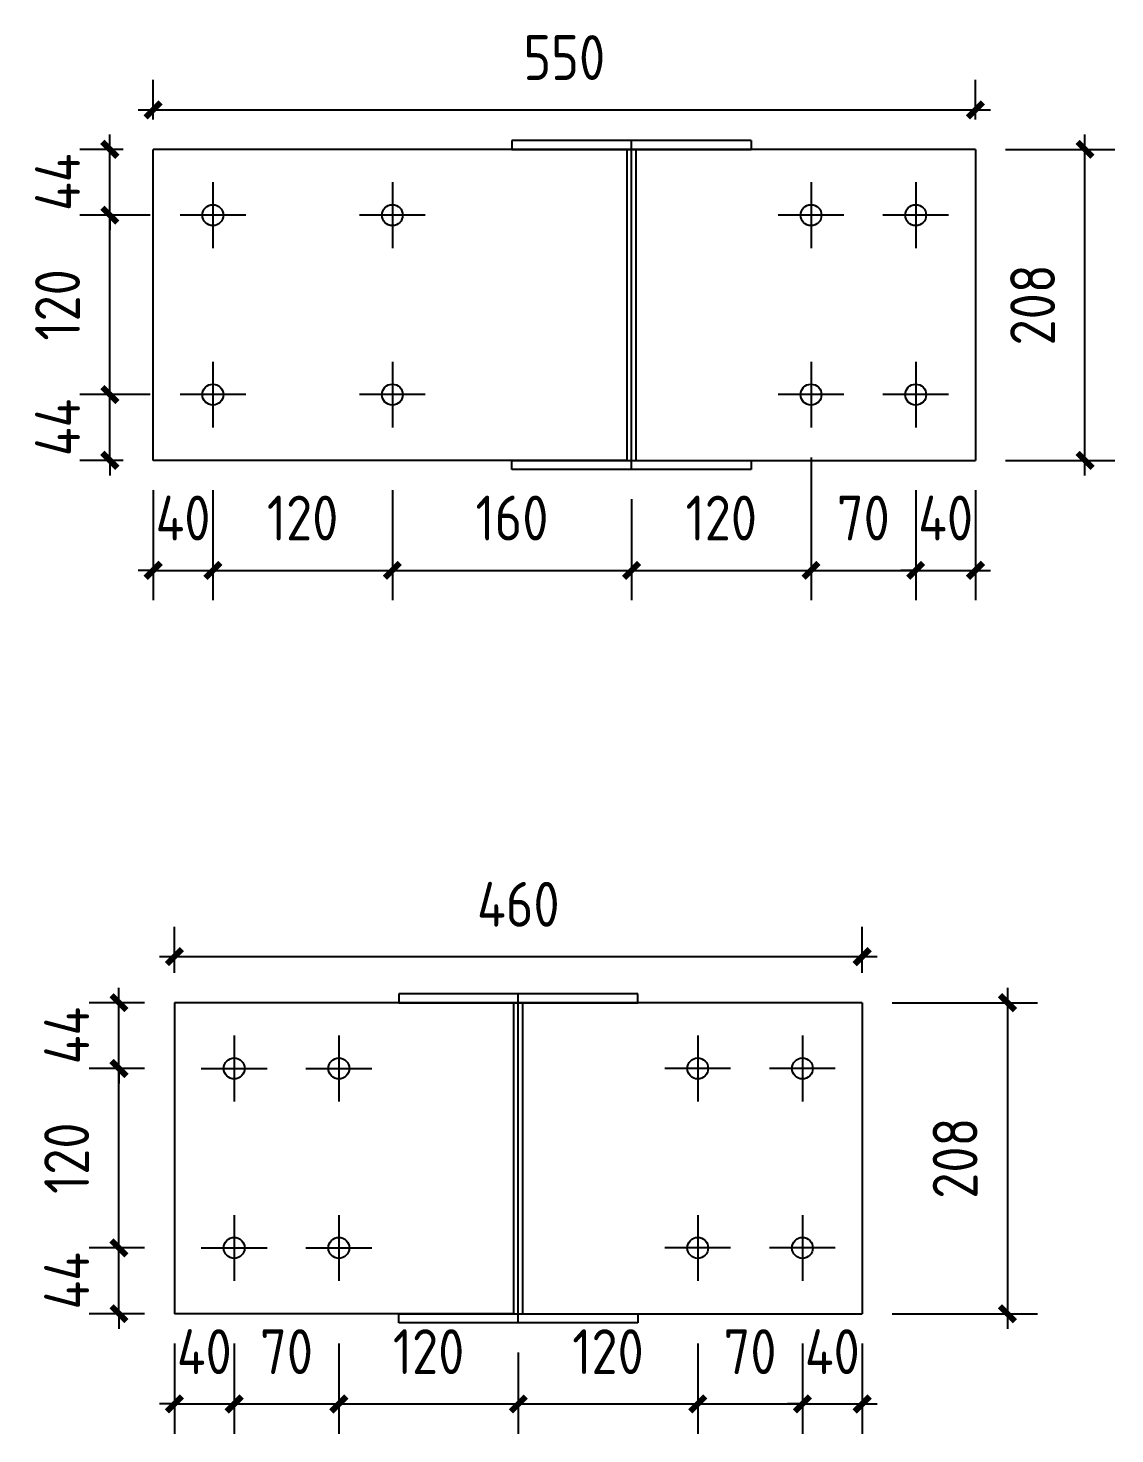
# Model space of a CAD drawing. Extents: x 533809 to 747315, y -17138 to 180511.
# Drawn here: x 565235 to 565962, y 174037 to 174977 of the extents above; entities that cross this region are included whole.
import ezdxf

# ---------------------------------------------------------------- set-up
doc = ezdxf.new("R2010")
doc.units = 0
doc.header["$LTSCALE"] = 1000
doc.header["$MEASUREMENT"] = 0
doc.styles.get("Standard").update_dxf_attribs({"font": 'gbenor.shx', "bigfont": 'gbcbig.shx'})
doc.dimstyles.get("Standard").update_dxf_attribs({"dimscale": 100, "dimtxt": 3.5, "dimasz": 1, "dimexe": 2.5, "dimexo": 3, "dimgap": 1.5, "dimtad": 1, "dimdec": 0, "dimzin": 0, "dimdsep": 46, "dimtxsty": 'Standard', "dimblk": 'ARCHTICK', "dimcen": 0.09, "dimadec": 0, "dimazin": 0, "dimtfac": 1, "dimtdec": 0, "dimtix": 1, "dimtmove": 2, "dimatfit": 3, "dimfxl": 1, "dimtolj": 1, "dimtzin": 0, "dimarcsym": 0})

# ---------------------------------------------------------------- blocks, each defined once
blk = doc.blocks.new('_ArchTick')
at = {"color": 0, "linetype": 'ByBlock', "const_width": 0.4}
blk.add_lwpolyline([(-0.5, -0.5), (0.5, 0.5)], dxfattribs=at)
blk = doc.blocks.new('*D271')
at = {"color": 3, "lineweight": -2}
for p, q in [((565289.61, 174732.22), (565289.61, 174742.22)), ((565316.52, 174732.22), (565269.61, 174732.22)), ((565289.61, 174688.22), (565289.61, 174732.22)), ((565298.52, 174688.22), (565269.61, 174688.22)), ((565289.61, 174688.22), (565289.61, 174678.22))]:
    blk.add_line(p, q, dxfattribs=at)
at = {"layer": 'Defpoints', "color": 0}
for p in [(565289.61, 174732.22), (565336.52, 174732.22), (565318.52, 174688.22)]:
    blk.add_point(p, dxfattribs=at)
at = {"color": 3, "lineweight": -2, "xscale": 10, "yscale": 10, "zscale": 10}
for p, rotation in [((565289.61, 174732.22), 270), ((565289.61, 174688.22), 90)]:
    blk.add_blockref('_ArchTick', p, dxfattribs=dict(at, rotation=rotation))
at = {"color": 0, "insert": (565254.61, 174710.22), "char_height": 30, "attachment_point": 5, "rotation": 90}
blk.add_mtext('\\A1;44', dxfattribs=at)
blk = doc.blocks.new('*D272')
at = {"color": 3, "lineweight": -2}
for p, q in [((565289.61, 174722.22), (565289.61, 174862.22)), ((565316.52, 174852.22), (565269.61, 174852.22)), ((565316.52, 174732.22), (565269.61, 174732.22))]:
    blk.add_line(p, q, dxfattribs=at)
at = {"layer": 'Defpoints', "color": 0}
for p in [(565289.61, 174852.22), (565336.52, 174852.22), (565336.52, 174732.22)]:
    blk.add_point(p, dxfattribs=at)
at = {"color": 3, "lineweight": -2, "xscale": 10, "yscale": 10, "zscale": 10}
for p, rotation in [((565289.61, 174852.22), 90), ((565289.61, 174732.22), 270)]:
    blk.add_blockref('_ArchTick', p, dxfattribs=dict(at, rotation=rotation))
at = {"color": 0, "insert": (565254.61, 174792.22), "char_height": 30, "attachment_point": 5, "rotation": 90}
blk.add_mtext('\\A1;120', dxfattribs=at)
blk = doc.blocks.new('*D273')
at = {"color": 3, "lineweight": -2}
for p, q in [((565289.61, 174896.22), (565289.61, 174906.22)), ((565298.52, 174896.22), (565269.61, 174896.22)), ((565289.61, 174852.22), (565289.61, 174896.22)), ((565316.52, 174852.22), (565269.61, 174852.22)), ((565289.61, 174852.22), (565289.61, 174842.22))]:
    blk.add_line(p, q, dxfattribs=at)
at = {"layer": 'Defpoints', "color": 0}
for p in [(565289.61, 174896.22), (565318.52, 174896.22), (565336.52, 174852.22)]:
    blk.add_point(p, dxfattribs=at)
at = {"color": 3, "lineweight": -2, "xscale": 10, "yscale": 10, "zscale": 10}
for p, rotation in [((565289.61, 174896.22), 270), ((565289.61, 174852.22), 90)]:
    blk.add_blockref('_ArchTick', p, dxfattribs=dict(at, rotation=rotation))
at = {"color": 0, "insert": (565254.61, 174874.22), "char_height": 30, "attachment_point": 5, "rotation": 90}
blk.add_mtext('\\A1;44', dxfattribs=at)
blk = doc.blocks.new('*D274')
at = {"color": 3, "lineweight": -2}
for p, q in [((565318.52, 174668.22), (565318.52, 174594.67)), ((565358.52, 174668.22), (565358.52, 174594.67)), ((565318.52, 174614.67), (565308.52, 174614.67)), ((565318.52, 174614.67), (565358.52, 174614.67)), ((565358.52, 174614.67), (565368.52, 174614.67))]:
    blk.add_line(p, q, dxfattribs=at)
at = {"layer": 'Defpoints', "color": 0}
for p in [(565318.52, 174688.22), (565358.52, 174688.22), (565358.52, 174614.67)]:
    blk.add_point(p, dxfattribs=at)
at = {"color": 3, "lineweight": -2, "xscale": 10, "yscale": 10, "zscale": 10}
blk.add_blockref('_ArchTick', (565318.52, 174614.67), dxfattribs=at)
at = {"color": 3, "lineweight": -2, "xscale": 10, "yscale": 10, "zscale": 10, "rotation": 180}
blk.add_blockref('_ArchTick', (565358.52, 174614.67), dxfattribs=at)
at = {"color": 0, "insert": (565338.52, 174649.67), "char_height": 30, "attachment_point": 5}
blk.add_mtext('\\A1;40', dxfattribs=at)
blk = doc.blocks.new('*D275')
at = {"color": 3, "lineweight": -2}
for p, q in [((565358.52, 174668.22), (565358.52, 174594.67)), ((565478.52, 174668.22), (565478.52, 174594.67)), ((565348.52, 174614.67), (565488.52, 174614.67))]:
    blk.add_line(p, q, dxfattribs=at)
at = {"layer": 'Defpoints', "color": 0}
for p in [(565358.52, 174688.22), (565478.52, 174688.22), (565478.52, 174614.67)]:
    blk.add_point(p, dxfattribs=at)
at = {"color": 3, "lineweight": -2, "xscale": 10, "yscale": 10, "zscale": 10, "rotation": 180}
blk.add_blockref('_ArchTick', (565358.52, 174614.67), dxfattribs=at)
at = {"color": 3, "lineweight": -2, "xscale": 10, "yscale": 10, "zscale": 10}
blk.add_blockref('_ArchTick', (565478.52, 174614.67), dxfattribs=at)
at = {"color": 0, "insert": (565418.52, 174649.67), "char_height": 30, "attachment_point": 5}
blk.add_mtext('\\A1;120', dxfattribs=at)
blk = doc.blocks.new('*D276')
at = {"color": 3, "lineweight": -2}
for p, q in [((565478.52, 174668.22), (565478.52, 174594.67)), ((565638.52, 174662.22), (565638.52, 174594.67)), ((565468.52, 174614.67), (565648.52, 174614.67))]:
    blk.add_line(p, q, dxfattribs=at)
at = {"layer": 'Defpoints', "color": 0}
for p in [(565478.52, 174688.22), (565638.52, 174682.22), (565638.52, 174614.67)]:
    blk.add_point(p, dxfattribs=at)
at = {"color": 3, "lineweight": -2, "xscale": 10, "yscale": 10, "zscale": 10, "rotation": 180}
blk.add_blockref('_ArchTick', (565478.52, 174614.67), dxfattribs=at)
at = {"color": 3, "lineweight": -2, "xscale": 10, "yscale": 10, "zscale": 10}
blk.add_blockref('_ArchTick', (565638.52, 174614.67), dxfattribs=at)
at = {"color": 0, "insert": (565558.52, 174649.67), "char_height": 30, "attachment_point": 5}
blk.add_mtext('\\A1;160', dxfattribs=at)
blk = doc.blocks.new('*D277')
at = {"color": 3, "lineweight": -2}
for p, q in [((565758.52, 174690.22), (565758.52, 174594.67)), ((565638.52, 174662.22), (565638.52, 174594.67)), ((565628.52, 174614.67), (565768.52, 174614.67))]:
    blk.add_line(p, q, dxfattribs=at)
at = {"layer": 'Defpoints', "color": 0}
for p in [(565758.52, 174710.22), (565638.52, 174682.22), (565758.52, 174614.67)]:
    blk.add_point(p, dxfattribs=at)
at = {"color": 3, "lineweight": -2, "xscale": 10, "yscale": 10, "zscale": 10, "rotation": 180}
blk.add_blockref('_ArchTick', (565638.52, 174614.67), dxfattribs=at)
at = {"color": 3, "lineweight": -2, "xscale": 10, "yscale": 10, "zscale": 10}
blk.add_blockref('_ArchTick', (565758.52, 174614.67), dxfattribs=at)
at = {"color": 0, "insert": (565698.52, 174649.67), "char_height": 30, "attachment_point": 5}
blk.add_mtext('\\A1;120', dxfattribs=at)
blk = doc.blocks.new('*D278')
at = {"color": 3, "lineweight": -2}
for p, q in [((565758.52, 174690.22), (565758.52, 174594.67)), ((565828.52, 174668.22), (565828.52, 174594.67)), ((565748.52, 174614.67), (565838.52, 174614.67))]:
    blk.add_line(p, q, dxfattribs=at)
at = {"layer": 'Defpoints', "color": 0}
for p in [(565758.52, 174710.22), (565828.52, 174688.22), (565828.52, 174614.67)]:
    blk.add_point(p, dxfattribs=at)
at = {"color": 3, "lineweight": -2, "xscale": 10, "yscale": 10, "zscale": 10, "rotation": 180}
blk.add_blockref('_ArchTick', (565758.52, 174614.67), dxfattribs=at)
at = {"color": 3, "lineweight": -2, "xscale": 10, "yscale": 10, "zscale": 10}
blk.add_blockref('_ArchTick', (565828.52, 174614.67), dxfattribs=at)
at = {"color": 0, "insert": (565793.52, 174649.67), "char_height": 30, "attachment_point": 5}
blk.add_mtext('\\A1;70', dxfattribs=at)
blk = doc.blocks.new('*D279')
at = {"color": 3, "lineweight": -2}
for p, q in [((565828.52, 174668.22), (565828.52, 174594.67)), ((565868.52, 174668.22), (565868.52, 174594.67)), ((565828.52, 174614.67), (565818.52, 174614.67)), ((565828.52, 174614.67), (565868.52, 174614.67)), ((565868.52, 174614.67), (565878.52, 174614.67))]:
    blk.add_line(p, q, dxfattribs=at)
at = {"layer": 'Defpoints', "color": 0}
for p in [(565828.52, 174688.22), (565868.52, 174688.22), (565868.52, 174614.67)]:
    blk.add_point(p, dxfattribs=at)
at = {"color": 3, "lineweight": -2, "xscale": 10, "yscale": 10, "zscale": 10}
blk.add_blockref('_ArchTick', (565828.52, 174614.67), dxfattribs=at)
at = {"color": 3, "lineweight": -2, "xscale": 10, "yscale": 10, "zscale": 10, "rotation": 180}
blk.add_blockref('_ArchTick', (565868.52, 174614.67), dxfattribs=at)
at = {"color": 0, "insert": (565848.52, 174649.67), "char_height": 30, "attachment_point": 5}
blk.add_mtext('\\A1;40', dxfattribs=at)
blk = doc.blocks.new('*D280')
at = {"color": 3, "lineweight": -2}
for p, q in [((565318.52, 174916.22), (565318.52, 174942.61)), ((565868.52, 174916.22), (565868.52, 174942.61)), ((565308.52, 174922.61), (565878.52, 174922.61))]:
    blk.add_line(p, q, dxfattribs=at)
at = {"layer": 'Defpoints', "color": 0}
for p in [(565868.52, 174922.61), (565318.52, 174896.22), (565868.52, 174896.22)]:
    blk.add_point(p, dxfattribs=at)
at = {"color": 3, "lineweight": -2, "xscale": 10, "yscale": 10, "zscale": 10, "rotation": 180}
blk.add_blockref('_ArchTick', (565318.52, 174922.61), dxfattribs=at)
at = {"color": 3, "lineweight": -2, "xscale": 10, "yscale": 10, "zscale": 10}
blk.add_blockref('_ArchTick', (565868.52, 174922.61), dxfattribs=at)
at = {"color": 0, "insert": (565593.52, 174957.61), "char_height": 30, "attachment_point": 5}
blk.add_mtext('\\A1;550', dxfattribs=at)
blk = doc.blocks.new('*D281')
at = {"color": 3, "lineweight": -2}
for p, q in [((565941.74, 174678.22), (565941.74, 174906.22)), ((565888.52, 174896.22), (565961.74, 174896.22)), ((565888.52, 174688.22), (565961.74, 174688.22))]:
    blk.add_line(p, q, dxfattribs=at)
at = {"layer": 'Defpoints', "color": 0}
for p in [(565868.52, 174896.22), (565941.74, 174896.22), (565868.52, 174688.22)]:
    blk.add_point(p, dxfattribs=at)
at = {"color": 3, "lineweight": -2, "xscale": 10, "yscale": 10, "zscale": 10}
for p, rotation in [((565941.74, 174896.22), 90), ((565941.74, 174688.22), 270)]:
    blk.add_blockref('_ArchTick', p, dxfattribs=dict(at, rotation=rotation))
at = {"color": 0, "insert": (565906.74, 174792.22), "char_height": 30, "attachment_point": 5, "rotation": 90}
blk.add_mtext('\\A1;208', dxfattribs=at)
blk = doc.blocks.new('*D282')
at = {"color": 3, "lineweight": -2}
for p, q in [((565295.69, 174161.6), (565295.69, 174171.6)), ((565312.76, 174161.6), (565275.69, 174161.6)), ((565295.69, 174117.6), (565295.69, 174161.6)), ((565312.76, 174117.6), (565275.69, 174117.6)), ((565295.69, 174117.6), (565295.69, 174107.6))]:
    blk.add_line(p, q, dxfattribs=at)
at = {"layer": 'Defpoints', "color": 0}
for p in [(565295.69, 174161.6), (565332.76, 174161.6), (565332.76, 174117.6)]:
    blk.add_point(p, dxfattribs=at)
at = {"color": 3, "lineweight": -2, "xscale": 10, "yscale": 10, "zscale": 10}
for p, rotation in [((565295.69, 174161.6), 270), ((565295.69, 174117.6), 90)]:
    blk.add_blockref('_ArchTick', p, dxfattribs=dict(at, rotation=rotation))
at = {"color": 0, "insert": (565260.69, 174139.6), "char_height": 30, "attachment_point": 5, "rotation": 90}
blk.add_mtext('\\A1;44', dxfattribs=at)
blk = doc.blocks.new('*D283')
at = {"color": 3, "lineweight": -2}
for p, q in [((565295.69, 174151.6), (565295.69, 174291.6)), ((565312.76, 174281.6), (565275.69, 174281.6)), ((565312.76, 174161.6), (565275.69, 174161.6))]:
    blk.add_line(p, q, dxfattribs=at)
at = {"layer": 'Defpoints', "color": 0}
for p in [(565295.69, 174281.6), (565332.76, 174281.6), (565332.76, 174161.6)]:
    blk.add_point(p, dxfattribs=at)
at = {"color": 3, "lineweight": -2, "xscale": 10, "yscale": 10, "zscale": 10}
for p, rotation in [((565295.69, 174281.6), 90), ((565295.69, 174161.6), 270)]:
    blk.add_blockref('_ArchTick', p, dxfattribs=dict(at, rotation=rotation))
at = {"color": 0, "insert": (565260.69, 174221.6), "char_height": 30, "attachment_point": 5, "rotation": 90}
blk.add_mtext('\\A1;120', dxfattribs=at)
blk = doc.blocks.new('*D284')
at = {"color": 3, "lineweight": -2}
for p, q in [((565295.69, 174325.6), (565295.69, 174335.6)), ((565312.76, 174325.6), (565275.69, 174325.6)), ((565295.69, 174281.6), (565295.69, 174325.6)), ((565312.76, 174281.6), (565275.69, 174281.6)), ((565295.69, 174281.6), (565295.69, 174271.6))]:
    blk.add_line(p, q, dxfattribs=at)
at = {"layer": 'Defpoints', "color": 0}
for p in [(565295.69, 174325.6), (565332.76, 174325.6), (565332.76, 174281.6)]:
    blk.add_point(p, dxfattribs=at)
at = {"color": 3, "lineweight": -2, "xscale": 10, "yscale": 10, "zscale": 10}
for p, rotation in [((565295.69, 174325.6), 270), ((565295.69, 174281.6), 90)]:
    blk.add_blockref('_ArchTick', p, dxfattribs=dict(at, rotation=rotation))
at = {"color": 0, "insert": (565260.69, 174303.6), "char_height": 30, "attachment_point": 5, "rotation": 90}
blk.add_mtext('\\A1;44', dxfattribs=at)
blk = doc.blocks.new('*D285')
at = {"color": 3, "lineweight": -2}
for p, q in [((565332.76, 174097.6), (565332.76, 174037.24)), ((565372.76, 174097.6), (565372.76, 174037.24)), ((565332.76, 174057.24), (565322.76, 174057.24)), ((565332.76, 174057.24), (565372.76, 174057.24)), ((565372.76, 174057.24), (565382.76, 174057.24))]:
    blk.add_line(p, q, dxfattribs=at)
at = {"layer": 'Defpoints', "color": 0}
for p in [(565332.76, 174117.6), (565372.76, 174117.6), (565372.76, 174057.24)]:
    blk.add_point(p, dxfattribs=at)
at = {"color": 3, "lineweight": -2, "xscale": 10, "yscale": 10, "zscale": 10}
blk.add_blockref('_ArchTick', (565332.76, 174057.24), dxfattribs=at)
at = {"color": 3, "lineweight": -2, "xscale": 10, "yscale": 10, "zscale": 10, "rotation": 180}
blk.add_blockref('_ArchTick', (565372.76, 174057.24), dxfattribs=at)
at = {"color": 0, "insert": (565352.76, 174092.24), "char_height": 30, "attachment_point": 5}
blk.add_mtext('\\A1;40', dxfattribs=at)
blk = doc.blocks.new('*D286')
at = {"color": 3, "lineweight": -2}
for p, q in [((565372.76, 174097.6), (565372.76, 174037.24)), ((565442.76, 174097.6), (565442.76, 174037.24)), ((565362.76, 174057.24), (565452.76, 174057.24))]:
    blk.add_line(p, q, dxfattribs=at)
at = {"layer": 'Defpoints', "color": 0}
for p in [(565372.76, 174117.6), (565442.76, 174117.6), (565442.76, 174057.24)]:
    blk.add_point(p, dxfattribs=at)
at = {"color": 3, "lineweight": -2, "xscale": 10, "yscale": 10, "zscale": 10, "rotation": 180}
blk.add_blockref('_ArchTick', (565372.76, 174057.24), dxfattribs=at)
at = {"color": 3, "lineweight": -2, "xscale": 10, "yscale": 10, "zscale": 10}
blk.add_blockref('_ArchTick', (565442.76, 174057.24), dxfattribs=at)
at = {"color": 0, "insert": (565407.76, 174092.24), "char_height": 30, "attachment_point": 5}
blk.add_mtext('\\A1;70', dxfattribs=at)
blk = doc.blocks.new('*D287')
at = {"color": 3, "lineweight": -2}
for p, q in [((565442.76, 174097.6), (565442.76, 174037.24)), ((565562.76, 174091.6), (565562.76, 174037.24)), ((565432.76, 174057.24), (565572.76, 174057.24))]:
    blk.add_line(p, q, dxfattribs=at)
at = {"layer": 'Defpoints', "color": 0}
for p in [(565442.76, 174117.6), (565562.76, 174111.6), (565562.76, 174057.24)]:
    blk.add_point(p, dxfattribs=at)
at = {"color": 3, "lineweight": -2, "xscale": 10, "yscale": 10, "zscale": 10, "rotation": 180}
blk.add_blockref('_ArchTick', (565442.76, 174057.24), dxfattribs=at)
at = {"color": 3, "lineweight": -2, "xscale": 10, "yscale": 10, "zscale": 10}
blk.add_blockref('_ArchTick', (565562.76, 174057.24), dxfattribs=at)
at = {"color": 0, "insert": (565502.76, 174092.24), "char_height": 30, "attachment_point": 5}
blk.add_mtext('\\A1;120', dxfattribs=at)
blk = doc.blocks.new('*D288')
at = {"color": 3, "lineweight": -2}
for p, q in [((565562.76, 174091.6), (565562.76, 174037.24)), ((565682.76, 174097.6), (565682.76, 174037.24)), ((565552.76, 174057.24), (565692.76, 174057.24))]:
    blk.add_line(p, q, dxfattribs=at)
at = {"layer": 'Defpoints', "color": 0}
for p in [(565682.76, 174117.6), (565562.76, 174111.6), (565682.76, 174057.24)]:
    blk.add_point(p, dxfattribs=at)
at = {"color": 3, "lineweight": -2, "xscale": 10, "yscale": 10, "zscale": 10, "rotation": 180}
blk.add_blockref('_ArchTick', (565562.76, 174057.24), dxfattribs=at)
at = {"color": 3, "lineweight": -2, "xscale": 10, "yscale": 10, "zscale": 10}
blk.add_blockref('_ArchTick', (565682.76, 174057.24), dxfattribs=at)
at = {"color": 0, "insert": (565622.76, 174092.24), "char_height": 30, "attachment_point": 5}
blk.add_mtext('\\A1;120', dxfattribs=at)
blk = doc.blocks.new('*D289')
at = {"color": 3, "lineweight": -2}
for p, q in [((565682.76, 174097.6), (565682.76, 174037.24)), ((565752.76, 174097.6), (565752.76, 174037.24)), ((565672.76, 174057.24), (565762.76, 174057.24))]:
    blk.add_line(p, q, dxfattribs=at)
at = {"layer": 'Defpoints', "color": 0}
for p in [(565682.76, 174117.6), (565752.76, 174117.6), (565752.76, 174057.24)]:
    blk.add_point(p, dxfattribs=at)
at = {"color": 3, "lineweight": -2, "xscale": 10, "yscale": 10, "zscale": 10, "rotation": 180}
blk.add_blockref('_ArchTick', (565682.76, 174057.24), dxfattribs=at)
at = {"color": 3, "lineweight": -2, "xscale": 10, "yscale": 10, "zscale": 10}
blk.add_blockref('_ArchTick', (565752.76, 174057.24), dxfattribs=at)
at = {"color": 0, "insert": (565717.76, 174092.24), "char_height": 30, "attachment_point": 5}
blk.add_mtext('\\A1;70', dxfattribs=at)
blk = doc.blocks.new('*D290')
at = {"color": 3, "lineweight": -2}
for p, q in [((565752.76, 174097.6), (565752.76, 174037.24)), ((565792.76, 174097.6), (565792.76, 174037.24)), ((565752.76, 174057.24), (565742.76, 174057.24)), ((565752.76, 174057.24), (565792.76, 174057.24)), ((565792.76, 174057.24), (565802.76, 174057.24))]:
    blk.add_line(p, q, dxfattribs=at)
at = {"layer": 'Defpoints', "color": 0}
for p in [(565752.76, 174117.6), (565792.76, 174117.6), (565792.76, 174057.24)]:
    blk.add_point(p, dxfattribs=at)
at = {"color": 3, "lineweight": -2, "xscale": 10, "yscale": 10, "zscale": 10}
blk.add_blockref('_ArchTick', (565752.76, 174057.24), dxfattribs=at)
at = {"color": 3, "lineweight": -2, "xscale": 10, "yscale": 10, "zscale": 10, "rotation": 180}
blk.add_blockref('_ArchTick', (565792.76, 174057.24), dxfattribs=at)
at = {"color": 0, "insert": (565772.76, 174092.24), "char_height": 30, "attachment_point": 5}
blk.add_mtext('\\A1;40', dxfattribs=at)
blk = doc.blocks.new('*D291')
at = {"color": 3, "lineweight": -2}
for p, q in [((565889.88, 174335.6), (565889.88, 174107.6)), ((565812.76, 174325.6), (565909.88, 174325.6)), ((565812.76, 174117.6), (565909.88, 174117.6))]:
    blk.add_line(p, q, dxfattribs=at)
at = {"layer": 'Defpoints', "color": 0}
for p in [(565792.76, 174325.6), (565792.76, 174117.6), (565889.88, 174117.6)]:
    blk.add_point(p, dxfattribs=at)
at = {"color": 3, "lineweight": -2, "xscale": 10, "yscale": 10, "zscale": 10}
for p, rotation in [((565889.88, 174325.6), 90), ((565889.88, 174117.6), 270)]:
    blk.add_blockref('_ArchTick', p, dxfattribs=dict(at, rotation=rotation))
at = {"color": 0, "insert": (565854.88, 174221.6), "char_height": 30, "attachment_point": 5, "rotation": 90}
blk.add_mtext('\\A1;208', dxfattribs=at)
blk = doc.blocks.new('*D292')
at = {"color": 3, "lineweight": -2}
for p, q in [((565332.76, 174345.6), (565332.76, 174376.38)), ((565792.76, 174345.6), (565792.76, 174376.38)), ((565322.76, 174356.38), (565802.76, 174356.38))]:
    blk.add_line(p, q, dxfattribs=at)
at = {"layer": 'Defpoints', "color": 0}
for p in [(565792.76, 174356.38), (565332.76, 174325.6), (565792.76, 174325.6)]:
    blk.add_point(p, dxfattribs=at)
at = {"color": 3, "lineweight": -2, "xscale": 10, "yscale": 10, "zscale": 10, "rotation": 180}
blk.add_blockref('_ArchTick', (565332.76, 174356.38), dxfattribs=at)
at = {"color": 3, "lineweight": -2, "xscale": 10, "yscale": 10, "zscale": 10}
blk.add_blockref('_ArchTick', (565792.76, 174356.38), dxfattribs=at)
at = {"color": 0, "insert": (565562.76, 174391.38), "char_height": 30, "attachment_point": 5}
blk.add_mtext('\\A1;460', dxfattribs=at)

msp = doc.modelspace()

# ---------------------------------------------------------------- linework, layer by layer
at = {"color": 4}
for p, q in [((565638.52, 174902.22), (565558.52, 174902.22)), ((565558.52, 174902.22), (565558.52, 174896.22)), ((565718.52, 174902.22), (565638.52, 174902.22)), ((565718.52, 174902.22), (565718.52, 174896.22)), ((565558.52, 174896.22), (565718.52, 174896.22)), ((565635.52, 174688.22), (565635.52, 174896.22)), ((565641.52, 174688.22), (565641.52, 174896.22)), ((565558.52, 174682.22), (565558.52, 174688.22)), ((565558.52, 174688.22), (565718.52, 174688.22)), ((565638.52, 174682.22), (565558.52, 174682.22)), ((565718.52, 174682.22), (565638.52, 174682.22)), ((565718.52, 174688.22), (565718.52, 174682.22)), ((565562.76, 174331.6), (565482.76, 174331.6)), ((565482.76, 174331.6), (565482.76, 174325.6)), ((565482.76, 174325.6), (565642.76, 174325.6)), ((565559.76, 174117.6), (565559.76, 174325.6)), ((565642.76, 174331.6), (565562.76, 174331.6)), ((565565.76, 174117.6), (565565.76, 174325.6)), ((565642.76, 174325.6), (565642.76, 174331.6)), ((565482.76, 174111.6), (565482.76, 174117.6)), ((565482.76, 174117.6), (565642.76, 174117.6)), ((565642.76, 174117.6), (565642.76, 174111.6)), ((565562.76, 174111.6), (565482.76, 174111.6)), ((565642.76, 174111.6), (565562.76, 174111.6))]:
    msp.add_line(p, q, dxfattribs=at)
at = {"color": 1}
for p, q in [((565638.52, 174682.22), (565638.52, 174902.22)), ((565562.76, 174111.6), (565562.76, 174331.6))]:
    msp.add_line(p, q, dxfattribs=at)
at = {"color": 2}
for p, q in [((565868.52, 174896.22), (565318.52, 174896.22)), ((565318.52, 174688.22), (565318.52, 174896.22)), ((565868.52, 174896.22), (565868.52, 174688.22)), ((565635.52, 174688.22), (565318.52, 174688.22)), ((565641.52, 174688.22), (565868.52, 174688.22)), ((565332.76, 174325.6), (565332.76, 174117.6)), ((565792.76, 174325.6), (565332.76, 174325.6)), ((565792.76, 174325.6), (565792.76, 174117.6)), ((565559.76, 174117.6), (565332.76, 174117.6)), ((565565.76, 174117.6), (565792.76, 174117.6))]:
    msp.add_line(p, q, dxfattribs=at)
for p, q in [((565358.52, 174874.22), (565358.52, 174830.22)), ((565478.52, 174874.22), (565478.52, 174830.22)), ((565758.52, 174874.22), (565758.52, 174830.22)), ((565828.52, 174874.22), (565828.52, 174830.22)), ((565380.52, 174852.22), (565336.52, 174852.22)), ((565500.52, 174852.22), (565456.52, 174852.22)), ((565780.52, 174852.22), (565736.52, 174852.22)), ((565850.52, 174852.22), (565806.52, 174852.22)), ((565358.52, 174754.22), (565358.52, 174710.22)), ((565478.52, 174754.22), (565478.52, 174710.22)), ((565758.52, 174754.22), (565758.52, 174710.22)), ((565828.52, 174754.22), (565828.52, 174710.22)), ((565380.52, 174732.22), (565336.52, 174732.22)), ((565500.52, 174732.22), (565456.52, 174732.22)), ((565780.52, 174732.22), (565736.52, 174732.22)), ((565850.52, 174732.22), (565806.52, 174732.22)), ((565372.76, 174303.6), (565372.76, 174259.6)), ((565442.76, 174303.6), (565442.76, 174259.6)), ((565682.76, 174303.6), (565682.76, 174259.6)), ((565752.76, 174303.6), (565752.76, 174259.6)), ((565350.76, 174281.6), (565394.76, 174281.6)), ((565420.76, 174281.6), (565464.76, 174281.6)), ((565704.76, 174281.6), (565660.76, 174281.6)), ((565774.76, 174281.6), (565730.76, 174281.6)), ((565372.76, 174183.6), (565372.76, 174139.6)), ((565442.76, 174183.6), (565442.76, 174139.6)), ((565682.76, 174183.6), (565682.76, 174139.6)), ((565752.76, 174183.6), (565752.76, 174139.6)), ((565350.76, 174161.6), (565394.76, 174161.6)), ((565420.76, 174161.6), (565464.76, 174161.6)), ((565704.76, 174161.6), (565660.76, 174161.6)), ((565774.76, 174161.6), (565730.76, 174161.6))]:
    msp.add_line(p, q)
for centre in [(565358.52, 174852.22), (565478.52, 174852.22), (565758.52, 174852.22), (565828.52, 174852.22), (565358.52, 174732.22), (565478.52, 174732.22), (565758.52, 174732.22), (565828.52, 174732.22), (565372.76, 174281.6), (565442.76, 174281.6), (565682.76, 174281.6), (565752.76, 174281.6), (565372.76, 174161.6), (565442.76, 174161.6), (565682.76, 174161.6), (565752.76, 174161.6)]:
    msp.add_circle(centre, 7)

# ---------------------------------------------------------------- dimensions: what is measured, and where the dimension line sits
for p1, p2, distance, picture, middle in [((565318.52, 174896.22), (565868.52, 174896.22), 26.39, '*D280', (565593.52, 174957.61)), ((565868.52, 174688.22), (565868.52, 174896.22), -73.21, '*D281', (565906.74, 174792.22)), ((565332.76, 174325.6), (565792.76, 174325.6), 30.77, '*D292', (565562.76, 174391.38)), ((565792.76, 174325.6), (565792.76, 174117.6), 97.12, '*D291', (565854.88, 174221.6))]:
    dim = msp.add_aligned_dim(p1=p1, p2=p2, distance=distance, dimstyle='Standard', override={"dimtxt": 0.3, "dimasz": 0.1, "dimexe": 0.2, "dimexo": 0.2, "dimgap": 0.2, "dimdle": 0.1, "dimclrd": 3, "dimclre": 3})
    dim.commit()
    dim.dimension.update_dxf_attribs({"geometry": picture, "text_midpoint": middle})
for base, p1, p2, picture, middle in [((565289.61, 174896.22), (565336.52, 174852.22), (565318.52, 174896.22), '*D273', (565254.61, 174874.22)), ((565289.61, 174852.22), (565336.52, 174732.22), (565336.52, 174852.22), '*D272', (565254.61, 174792.22)), ((565289.61, 174732.22), (565318.52, 174688.22), (565336.52, 174732.22), '*D271', (565254.61, 174710.22)), ((565295.69, 174325.6), (565332.76, 174281.6), (565332.76, 174325.6), '*D284', (565260.69, 174303.6)), ((565295.69, 174281.6), (565332.76, 174161.6), (565332.76, 174281.6), '*D283', (565260.69, 174221.6)), ((565295.69, 174161.6), (565332.76, 174117.6), (565332.76, 174161.6), '*D282', (565260.69, 174139.6))]:
    dim = msp.add_linear_dim(base=base, p1=p1, p2=p2, angle=90, dimstyle='Standard', override={"dimtxt": 0.3, "dimasz": 0.1, "dimexe": 0.2, "dimexo": 0.2, "dimgap": 0.2, "dimdle": 0.1, "dimclrd": 3, "dimclre": 3})
    dim.commit()
    dim.dimension.update_dxf_attribs({"geometry": picture, "text_midpoint": middle})
for base, p1, p2, picture, middle in [((565758.52, 174614.67), (565638.52, 174682.22), (565758.52, 174710.22), '*D277', (565698.52, 174649.67)), ((565828.52, 174614.67), (565758.52, 174710.22), (565828.52, 174688.22), '*D278', (565793.52, 174649.67)), ((565358.52, 174614.67), (565318.52, 174688.22), (565358.52, 174688.22), '*D274', (565338.52, 174649.67)), ((565478.52, 174614.67), (565358.52, 174688.22), (565478.52, 174688.22), '*D275', (565418.52, 174649.67)), ((565638.52, 174614.67), (565478.52, 174688.22), (565638.52, 174682.22), '*D276', (565558.52, 174649.67)), ((565868.52, 174614.67), (565828.52, 174688.22), (565868.52, 174688.22), '*D279', (565848.52, 174649.67)), ((565372.76, 174057.24), (565332.76, 174117.6), (565372.76, 174117.6), '*D285', (565352.76, 174092.24)), ((565442.76, 174057.24), (565372.76, 174117.6), (565442.76, 174117.6), '*D286', (565407.76, 174092.24)), ((565562.76, 174057.24), (565442.76, 174117.6), (565562.76, 174111.6), '*D287', (565502.76, 174092.24)), ((565682.76, 174057.24), (565562.76, 174111.6), (565682.76, 174117.6), '*D288', (565622.76, 174092.24)), ((565752.76, 174057.24), (565682.76, 174117.6), (565752.76, 174117.6), '*D289', (565717.76, 174092.24)), ((565792.76, 174057.24), (565752.76, 174117.6), (565792.76, 174117.6), '*D290', (565772.76, 174092.24))]:
    dim = msp.add_linear_dim(base=base, p1=p1, p2=p2, dimstyle='Standard', override={"dimtxt": 0.3, "dimasz": 0.1, "dimexe": 0.2, "dimexo": 0.2, "dimgap": 0.2, "dimdle": 0.1, "dimclrd": 3, "dimclre": 3})
    dim.commit()
    dim.dimension.update_dxf_attribs({"geometry": picture, "text_midpoint": middle})

doc.saveas('drawing.dxf')
